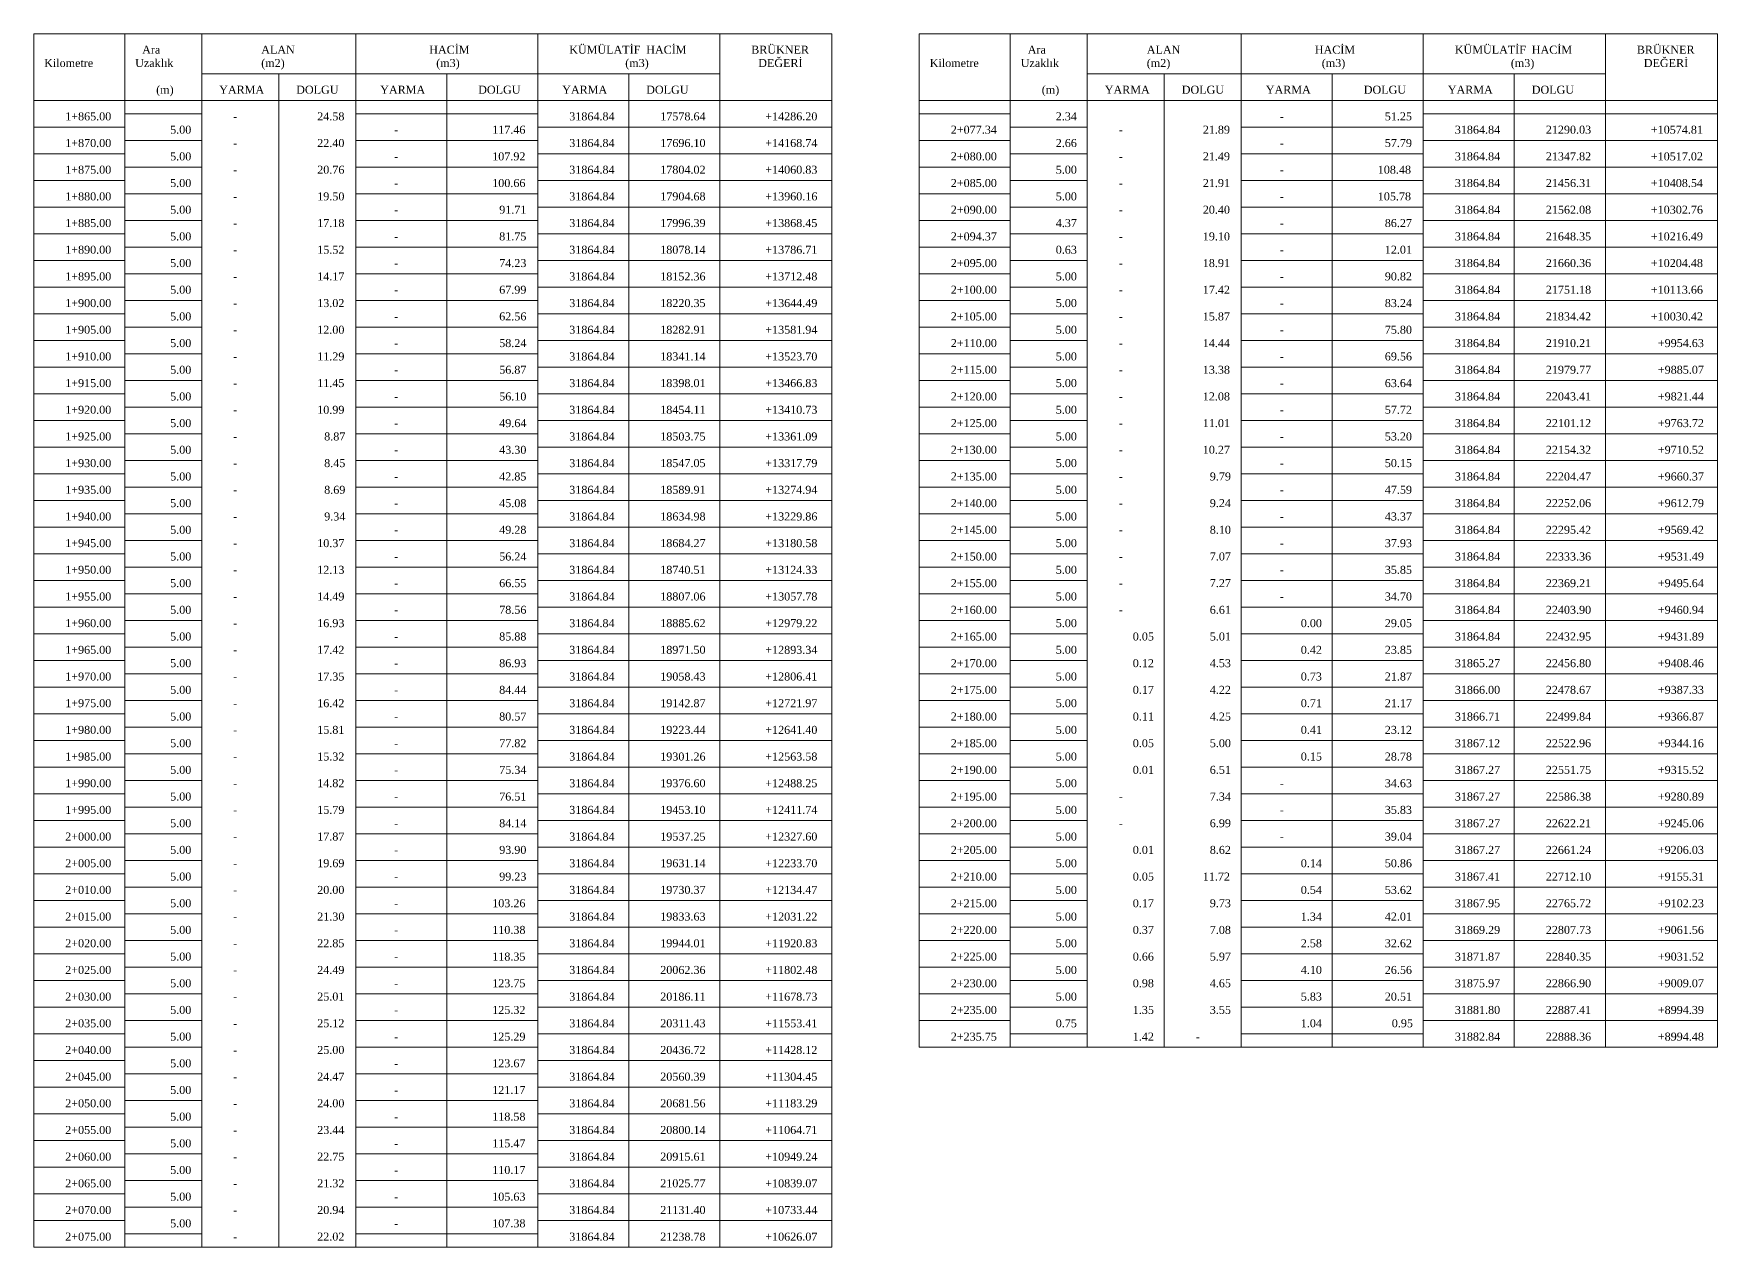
# Model space of a CAD drawing. Header units: metres. Extents: x 478603 to 489313, y 4282657 to 4289463.
# Drawn here: x 487219.9 to 487535.6, y 4283911.4 to 4284138.9 of the extents above; entities that cross this region are included whole.
import ezdxf

# ---------------------------------------------------------------- set-up
doc = ezdxf.new("R2010")
doc.units = ezdxf.units.M
for name, color, linetype, lineweight in [('TB_C', 96, 'Continuous', 0), ('TB_M', 18, 'Continuous', 0), ('TB_R', 1, 'Continuous', 0)]:
    doc.layers.add(name, color=color, linetype=linetype, lineweight=lineweight)
doc.styles.get("Standard").update_dxf_attribs({"font": 'times.ttf'})

msp = doc.modelspace()

# ---------------------------------------------------------------- linework, layer by layer
at = {"layer": 'TB_C'}
for p, q in [((487219.94, 4284138.87), (487369.56, 4284138.87)), ((487219.94, 4284138.87), (487219.94, 4283911.37)), ((487237, 4284138.87), (487237, 4283911.37)), ((487251.44, 4284138.87), (487251.44, 4283911.37)), ((487280.31, 4284138.87), (487280.31, 4283911.37)), ((487314.44, 4284138.87), (487314.44, 4283911.37)), ((487348.56, 4284138.87), (487348.56, 4283911.37)), ((487369.56, 4284138.87), (487369.56, 4283911.37)), ((487385.97, 4284138.87), (487535.6, 4284138.87)), ((487385.97, 4284138.87), (487385.97, 4283948.87)), ((487403.03, 4284138.87), (487403.03, 4283948.87)), ((487417.47, 4284138.87), (487417.47, 4283948.87)), ((487446.35, 4284138.87), (487446.35, 4283948.87)), ((487480.47, 4284138.87), (487480.47, 4283948.87)), ((487514.6, 4284138.87), (487514.6, 4283948.87)), ((487535.6, 4284138.87), (487535.6, 4283948.87)), ((487251.44, 4284131.37), (487348.56, 4284131.37)), ((487265.88, 4284131.37), (487265.88, 4283911.37)), ((487297.38, 4284131.37), (487297.38, 4283911.37)), ((487331.5, 4284131.37), (487331.5, 4283911.37)), ((487417.47, 4284131.37), (487514.6, 4284131.37)), ((487431.91, 4284131.37), (487431.91, 4283948.87)), ((487463.41, 4284131.37), (487463.41, 4283948.87)), ((487497.53, 4284131.37), (487497.53, 4283948.87)), ((487219.94, 4284126.37), (487369.56, 4284126.37)), ((487385.97, 4284126.37), (487535.6, 4284126.37)), ((487219.94, 4284121.37), (487237, 4284121.37)), ((487237, 4284123.87), (487251.44, 4284123.87)), ((487280.31, 4284123.87), (487314.44, 4284123.87)), ((487314.44, 4284121.37), (487369.56, 4284121.37)), ((487385.97, 4284123.87), (487403.03, 4284123.87)), ((487403.03, 4284121.37), (487417.47, 4284121.37)), ((487446.35, 4284121.37), (487480.47, 4284121.37)), ((487480.47, 4284123.87), (487535.6, 4284123.87)), ((487237, 4284118.87), (487251.44, 4284118.87)), ((487280.31, 4284118.87), (487314.44, 4284118.87)), ((487385.97, 4284118.87), (487403.03, 4284118.87)), ((487480.47, 4284118.87), (487535.6, 4284118.87)), ((487219.94, 4284116.37), (487237, 4284116.37)), ((487314.44, 4284116.37), (487369.56, 4284116.37)), ((487403.03, 4284116.37), (487417.47, 4284116.37)), ((487446.35, 4284116.37), (487480.47, 4284116.37)), ((487237, 4284113.87), (487251.44, 4284113.87)), ((487280.31, 4284113.87), (487314.44, 4284113.87)), ((487385.97, 4284113.87), (487403.03, 4284113.87)), ((487480.47, 4284113.87), (487535.6, 4284113.87)), ((487219.94, 4284111.37), (487237, 4284111.37)), ((487237, 4284108.87), (487251.44, 4284108.87)), ((487280.31, 4284108.87), (487314.44, 4284108.87)), ((487314.44, 4284111.37), (487369.56, 4284111.37)), ((487385.97, 4284108.87), (487403.03, 4284108.87)), ((487403.03, 4284111.37), (487417.47, 4284111.37)), ((487446.35, 4284111.37), (487480.47, 4284111.37)), ((487480.47, 4284108.87), (487535.6, 4284108.87)), ((487219.94, 4284106.37), (487237, 4284106.37)), ((487314.44, 4284106.37), (487369.56, 4284106.37)), ((487403.03, 4284106.37), (487417.47, 4284106.37)), ((487446.35, 4284106.37), (487480.47, 4284106.37)), ((487237, 4284103.87), (487251.44, 4284103.87)), ((487280.31, 4284103.87), (487314.44, 4284103.87)), ((487385.97, 4284103.87), (487403.03, 4284103.87)), ((487480.47, 4284103.87), (487535.6, 4284103.87)), ((487219.94, 4284101.37), (487237, 4284101.37)), ((487314.44, 4284101.37), (487369.56, 4284101.37)), ((487403.03, 4284101.37), (487417.47, 4284101.37)), ((487446.35, 4284101.37), (487480.47, 4284101.37)), ((487219.94, 4284096.37), (487237, 4284096.37)), ((487237, 4284098.87), (487251.44, 4284098.87)), ((487280.31, 4284098.87), (487314.44, 4284098.87)), ((487314.44, 4284096.37), (487369.56, 4284096.37)), ((487385.97, 4284098.87), (487403.03, 4284098.87)), ((487403.03, 4284096.37), (487417.47, 4284096.37)), ((487446.35, 4284096.37), (487480.47, 4284096.37)), ((487480.47, 4284098.87), (487535.6, 4284098.87)), ((487237, 4284093.87), (487251.44, 4284093.87)), ((487280.31, 4284093.87), (487314.44, 4284093.87)), ((487385.97, 4284093.87), (487403.03, 4284093.87)), ((487480.47, 4284093.87), (487535.6, 4284093.87)), ((487219.94, 4284091.37), (487237, 4284091.37)), ((487314.44, 4284091.37), (487369.56, 4284091.37)), ((487403.03, 4284091.37), (487417.47, 4284091.37)), ((487446.35, 4284091.37), (487480.47, 4284091.37)), ((487237, 4284088.87), (487251.44, 4284088.87)), ((487280.31, 4284088.87), (487314.44, 4284088.87)), ((487385.97, 4284088.87), (487403.03, 4284088.87)), ((487480.47, 4284088.87), (487535.6, 4284088.87)), ((487219.94, 4284086.37), (487237, 4284086.37)), ((487237, 4284083.87), (487251.44, 4284083.87)), ((487280.31, 4284083.87), (487314.44, 4284083.87)), ((487314.44, 4284086.37), (487369.56, 4284086.37)), ((487385.97, 4284083.87), (487403.03, 4284083.87)), ((487403.03, 4284086.37), (487417.47, 4284086.37)), ((487446.35, 4284086.37), (487480.47, 4284086.37)), ((487480.47, 4284083.87), (487535.6, 4284083.87)), ((487219.94, 4284081.37), (487237, 4284081.37)), ((487314.44, 4284081.37), (487369.56, 4284081.37)), ((487403.03, 4284081.37), (487417.47, 4284081.37)), ((487446.35, 4284081.37), (487480.47, 4284081.37)), ((487237, 4284078.87), (487251.44, 4284078.87)), ((487280.31, 4284078.87), (487314.44, 4284078.87)), ((487385.97, 4284078.87), (487403.03, 4284078.87)), ((487480.47, 4284078.87), (487535.6, 4284078.87)), ((487219.94, 4284076.37), (487237, 4284076.37)), ((487314.44, 4284076.37), (487369.56, 4284076.37)), ((487403.03, 4284076.37), (487417.47, 4284076.37)), ((487446.35, 4284076.37), (487480.47, 4284076.37)), ((487219.94, 4284071.37), (487237, 4284071.37)), ((487237, 4284073.87), (487251.44, 4284073.87)), ((487280.31, 4284073.87), (487314.44, 4284073.87)), ((487314.44, 4284071.37), (487369.56, 4284071.37)), ((487385.97, 4284073.87), (487403.03, 4284073.87)), ((487403.03, 4284071.37), (487417.47, 4284071.37)), ((487446.35, 4284071.37), (487480.47, 4284071.37)), ((487480.47, 4284073.87), (487535.6, 4284073.87)), ((487237, 4284068.87), (487251.44, 4284068.87)), ((487280.31, 4284068.87), (487314.44, 4284068.87)), ((487385.97, 4284068.87), (487403.03, 4284068.87)), ((487480.47, 4284068.87), (487535.6, 4284068.87)), ((487219.94, 4284066.37), (487237, 4284066.37)), ((487314.44, 4284066.37), (487369.56, 4284066.37)), ((487403.03, 4284066.37), (487417.47, 4284066.37)), ((487446.35, 4284066.37), (487480.47, 4284066.37)), ((487237, 4284063.87), (487251.44, 4284063.87)), ((487280.31, 4284063.87), (487314.44, 4284063.87)), ((487385.97, 4284063.87), (487403.03, 4284063.87)), ((487480.47, 4284063.87), (487535.6, 4284063.87)), ((487219.94, 4284061.37), (487237, 4284061.37)), ((487237, 4284058.87), (487251.44, 4284058.87)), ((487280.31, 4284058.87), (487314.44, 4284058.87)), ((487314.44, 4284061.37), (487369.56, 4284061.37)), ((487385.97, 4284058.87), (487403.03, 4284058.87)), ((487403.03, 4284061.37), (487417.47, 4284061.37)), ((487446.35, 4284061.37), (487480.47, 4284061.37)), ((487480.47, 4284058.87), (487535.6, 4284058.87)), ((487219.94, 4284056.37), (487237, 4284056.37)), ((487314.44, 4284056.37), (487369.56, 4284056.37)), ((487403.03, 4284056.37), (487417.47, 4284056.37)), ((487446.35, 4284056.37), (487480.47, 4284056.37)), ((487237, 4284053.87), (487251.44, 4284053.87)), ((487280.31, 4284053.87), (487314.44, 4284053.87)), ((487385.97, 4284053.87), (487403.03, 4284053.87)), ((487480.47, 4284053.87), (487535.6, 4284053.87)), ((487219.94, 4284051.37), (487237, 4284051.37)), ((487237, 4284048.87), (487251.44, 4284048.87)), ((487280.31, 4284048.87), (487314.44, 4284048.87)), ((487314.44, 4284051.37), (487369.56, 4284051.37)), ((487385.97, 4284048.87), (487403.03, 4284048.87)), ((487403.03, 4284051.37), (487417.47, 4284051.37)), ((487446.35, 4284051.37), (487480.47, 4284051.37)), ((487480.47, 4284048.87), (487535.6, 4284048.87)), ((487219.94, 4284046.37), (487237, 4284046.37)), ((487314.44, 4284046.37), (487369.56, 4284046.37)), ((487403.03, 4284046.37), (487417.47, 4284046.37)), ((487446.35, 4284046.37), (487480.47, 4284046.37)), ((487237, 4284043.87), (487251.44, 4284043.87)), ((487280.31, 4284043.87), (487314.44, 4284043.87)), ((487385.97, 4284043.87), (487403.03, 4284043.87)), ((487480.47, 4284043.87), (487535.6, 4284043.87)), ((487219.94, 4284041.37), (487237, 4284041.37)), ((487314.44, 4284041.37), (487369.56, 4284041.37)), ((487403.03, 4284041.37), (487417.47, 4284041.37)), ((487446.35, 4284041.37), (487480.47, 4284041.37)), ((487219.94, 4284036.37), (487237, 4284036.37)), ((487237, 4284038.87), (487251.44, 4284038.87)), ((487280.31, 4284038.87), (487314.44, 4284038.87)), ((487314.44, 4284036.37), (487369.56, 4284036.37)), ((487385.97, 4284038.87), (487403.03, 4284038.87)), ((487403.03, 4284036.37), (487417.47, 4284036.37)), ((487446.35, 4284036.37), (487480.47, 4284036.37)), ((487480.47, 4284038.87), (487535.6, 4284038.87)), ((487237, 4284033.87), (487251.44, 4284033.87)), ((487280.31, 4284033.87), (487314.44, 4284033.87)), ((487385.97, 4284033.87), (487403.03, 4284033.87)), ((487480.47, 4284033.87), (487535.6, 4284033.87)), ((487219.94, 4284031.37), (487237, 4284031.37)), ((487314.44, 4284031.37), (487369.56, 4284031.37)), ((487403.03, 4284031.37), (487417.47, 4284031.37)), ((487446.35, 4284031.37), (487480.47, 4284031.37)), ((487237, 4284028.87), (487251.44, 4284028.87)), ((487280.31, 4284028.87), (487314.44, 4284028.87)), ((487385.97, 4284028.87), (487403.03, 4284028.87)), ((487480.47, 4284028.87), (487535.6, 4284028.87)), ((487219.94, 4284026.37), (487237, 4284026.37)), ((487237, 4284023.87), (487251.44, 4284023.87)), ((487280.31, 4284023.87), (487314.44, 4284023.87)), ((487314.44, 4284026.37), (487369.56, 4284026.37)), ((487385.97, 4284023.87), (487403.03, 4284023.87)), ((487403.03, 4284026.37), (487417.47, 4284026.37)), ((487446.35, 4284026.37), (487480.47, 4284026.37)), ((487480.47, 4284023.87), (487535.6, 4284023.87)), ((487219.94, 4284021.37), (487237, 4284021.37)), ((487314.44, 4284021.37), (487369.56, 4284021.37)), ((487403.03, 4284021.37), (487417.47, 4284021.37)), ((487446.35, 4284021.37), (487480.47, 4284021.37)), ((487237, 4284018.87), (487251.44, 4284018.87)), ((487280.31, 4284018.87), (487314.44, 4284018.87)), ((487385.97, 4284018.87), (487403.03, 4284018.87)), ((487480.47, 4284018.87), (487535.6, 4284018.87)), ((487219.94, 4284016.37), (487237, 4284016.37)), ((487314.44, 4284016.37), (487369.56, 4284016.37)), ((487403.03, 4284016.37), (487417.47, 4284016.37)), ((487446.35, 4284016.37), (487480.47, 4284016.37)), ((487219.94, 4284011.37), (487237, 4284011.37)), ((487237, 4284013.87), (487251.44, 4284013.87)), ((487280.31, 4284013.87), (487314.44, 4284013.87)), ((487314.44, 4284011.37), (487369.56, 4284011.37)), ((487385.97, 4284013.87), (487403.03, 4284013.87)), ((487403.03, 4284011.37), (487417.47, 4284011.37)), ((487446.35, 4284011.37), (487480.47, 4284011.37)), ((487480.47, 4284013.87), (487535.6, 4284013.87)), ((487237, 4284008.87), (487251.44, 4284008.87)), ((487280.31, 4284008.87), (487314.44, 4284008.87)), ((487385.97, 4284008.87), (487403.03, 4284008.87)), ((487480.47, 4284008.87), (487535.6, 4284008.87)), ((487219.94, 4284006.37), (487237, 4284006.37)), ((487314.44, 4284006.37), (487369.56, 4284006.37)), ((487403.03, 4284006.37), (487417.47, 4284006.37)), ((487446.35, 4284006.37), (487480.47, 4284006.37)), ((487237, 4284003.87), (487251.44, 4284003.87)), ((487280.31, 4284003.87), (487314.44, 4284003.87)), ((487385.97, 4284003.87), (487403.03, 4284003.87)), ((487480.47, 4284003.87), (487535.6, 4284003.87)), ((487219.94, 4284001.37), (487237, 4284001.37)), ((487237, 4283998.87), (487251.44, 4283998.87)), ((487280.31, 4283998.87), (487314.44, 4283998.87)), ((487314.44, 4284001.37), (487369.56, 4284001.37)), ((487385.97, 4283998.87), (487403.03, 4283998.87)), ((487403.03, 4284001.37), (487417.47, 4284001.37)), ((487446.35, 4284001.37), (487480.47, 4284001.37)), ((487480.47, 4283998.87), (487535.6, 4283998.87)), ((487219.94, 4283996.37), (487237, 4283996.37)), ((487314.44, 4283996.37), (487369.56, 4283996.37)), ((487403.03, 4283996.37), (487417.47, 4283996.37)), ((487446.35, 4283996.37), (487480.47, 4283996.37)), ((487237, 4283993.87), (487251.44, 4283993.87)), ((487280.31, 4283993.87), (487314.44, 4283993.87)), ((487385.97, 4283993.87), (487403.03, 4283993.87)), ((487480.47, 4283993.87), (487535.6, 4283993.87)), ((487219.94, 4283991.37), (487237, 4283991.37)), ((487237, 4283988.87), (487251.44, 4283988.87)), ((487280.31, 4283988.87), (487314.44, 4283988.87)), ((487314.44, 4283991.37), (487369.56, 4283991.37)), ((487385.97, 4283988.87), (487403.03, 4283988.87)), ((487403.03, 4283991.37), (487417.47, 4283991.37)), ((487446.35, 4283991.37), (487480.47, 4283991.37)), ((487480.47, 4283988.87), (487535.6, 4283988.87)), ((487219.94, 4283986.37), (487237, 4283986.37)), ((487314.44, 4283986.37), (487369.56, 4283986.37)), ((487403.03, 4283986.37), (487417.47, 4283986.37)), ((487446.35, 4283986.37), (487480.47, 4283986.37)), ((487237, 4283983.87), (487251.44, 4283983.87)), ((487280.31, 4283983.87), (487314.44, 4283983.87)), ((487385.97, 4283983.87), (487403.03, 4283983.87)), ((487480.47, 4283983.87), (487535.6, 4283983.87)), ((487219.94, 4283981.37), (487237, 4283981.37)), ((487314.44, 4283981.37), (487369.56, 4283981.37)), ((487403.03, 4283981.37), (487417.47, 4283981.37)), ((487446.35, 4283981.37), (487480.47, 4283981.37)), ((487219.94, 4283976.37), (487237, 4283976.37)), ((487237, 4283978.87), (487251.44, 4283978.87)), ((487280.31, 4283978.87), (487314.44, 4283978.87)), ((487314.44, 4283976.37), (487369.56, 4283976.37)), ((487385.97, 4283978.87), (487403.03, 4283978.87)), ((487403.03, 4283976.37), (487417.47, 4283976.37)), ((487446.35, 4283976.37), (487480.47, 4283976.37)), ((487480.47, 4283978.87), (487535.6, 4283978.87)), ((487237, 4283973.87), (487251.44, 4283973.87)), ((487280.31, 4283973.87), (487314.44, 4283973.87)), ((487385.97, 4283973.87), (487403.03, 4283973.87)), ((487480.47, 4283973.87), (487535.6, 4283973.87)), ((487219.94, 4283971.37), (487237, 4283971.37)), ((487314.44, 4283971.37), (487369.56, 4283971.37)), ((487403.03, 4283971.37), (487417.47, 4283971.37)), ((487446.35, 4283971.37), (487480.47, 4283971.37)), ((487237, 4283968.87), (487251.44, 4283968.87)), ((487280.31, 4283968.87), (487314.44, 4283968.87)), ((487385.97, 4283968.87), (487403.03, 4283968.87)), ((487480.47, 4283968.87), (487535.6, 4283968.87)), ((487219.94, 4283966.37), (487237, 4283966.37)), ((487237, 4283963.87), (487251.44, 4283963.87)), ((487280.31, 4283963.87), (487314.44, 4283963.87)), ((487314.44, 4283966.37), (487369.56, 4283966.37)), ((487385.97, 4283963.87), (487403.03, 4283963.87)), ((487403.03, 4283966.37), (487417.47, 4283966.37)), ((487446.35, 4283966.37), (487480.47, 4283966.37)), ((487480.47, 4283963.87), (487535.6, 4283963.87)), ((487219.94, 4283961.37), (487237, 4283961.37)), ((487314.44, 4283961.37), (487369.56, 4283961.37)), ((487403.03, 4283961.37), (487417.47, 4283961.37)), ((487446.35, 4283961.37), (487480.47, 4283961.37)), ((487237, 4283958.87), (487251.44, 4283958.87)), ((487280.31, 4283958.87), (487314.44, 4283958.87)), ((487385.97, 4283958.87), (487403.03, 4283958.87)), ((487480.47, 4283958.87), (487535.6, 4283958.87)), ((487219.94, 4283956.37), (487237, 4283956.37)), ((487314.44, 4283956.37), (487369.56, 4283956.37)), ((487403.03, 4283956.37), (487417.47, 4283956.37)), ((487446.35, 4283956.37), (487480.47, 4283956.37)), ((487219.94, 4283951.37), (487237, 4283951.37)), ((487237, 4283953.87), (487251.44, 4283953.87)), ((487280.31, 4283953.87), (487314.44, 4283953.87)), ((487314.44, 4283951.37), (487369.56, 4283951.37)), ((487385.97, 4283953.87), (487403.03, 4283953.87)), ((487403.03, 4283951.37), (487417.47, 4283951.37)), ((487446.35, 4283951.37), (487480.47, 4283951.37)), ((487480.47, 4283953.87), (487535.6, 4283953.87)), ((487237, 4283948.87), (487251.44, 4283948.87)), ((487280.31, 4283948.87), (487314.44, 4283948.87)), ((487385.97, 4283948.87), (487535.6, 4283948.87)), ((487219.94, 4283946.37), (487237, 4283946.37)), ((487314.44, 4283946.37), (487369.56, 4283946.37)), ((487237, 4283943.87), (487251.44, 4283943.87)), ((487280.31, 4283943.87), (487314.44, 4283943.87)), ((487219.94, 4283941.37), (487237, 4283941.37)), ((487237, 4283938.87), (487251.44, 4283938.87)), ((487280.31, 4283938.87), (487314.44, 4283938.87)), ((487314.44, 4283941.37), (487369.56, 4283941.37)), ((487219.94, 4283936.37), (487237, 4283936.37)), ((487314.44, 4283936.37), (487369.56, 4283936.37)), ((487237, 4283933.87), (487251.44, 4283933.87)), ((487280.31, 4283933.87), (487314.44, 4283933.87)), ((487219.94, 4283931.37), (487237, 4283931.37)), ((487237, 4283928.87), (487251.44, 4283928.87)), ((487280.31, 4283928.87), (487314.44, 4283928.87)), ((487314.44, 4283931.37), (487369.56, 4283931.37)), ((487219.94, 4283926.37), (487237, 4283926.37)), ((487314.44, 4283926.37), (487369.56, 4283926.37)), ((487237, 4283923.87), (487251.44, 4283923.87)), ((487280.31, 4283923.87), (487314.44, 4283923.87)), ((487219.94, 4283921.37), (487237, 4283921.37)), ((487314.44, 4283921.37), (487369.56, 4283921.37)), ((487219.94, 4283916.37), (487237, 4283916.37)), ((487237, 4283918.87), (487251.44, 4283918.87)), ((487280.31, 4283918.87), (487314.44, 4283918.87)), ((487314.44, 4283916.37), (487369.56, 4283916.37)), ((487237, 4283913.87), (487251.44, 4283913.87)), ((487280.31, 4283913.87), (487314.44, 4283913.87)), ((487219.94, 4283911.37), (487369.56, 4283911.37))]:
    msp.add_line(p, q, dxfattribs=at)

# ---------------------------------------------------------------- texts
at = {"layer": 'TB_M'}
for s, p in [('Kilometre', (487221.91, 4284132.62)), ('Uzaklık', (487238.97, 4284132.62)), ('Ara', (487240.28, 4284135.12)), ('ALAN', (487262.6, 4284135.12)), ('(m2)', (487262.6, 4284132.62)), ('HACİM', (487294.1, 4284135.12)), ('(m3)', (487295.41, 4284132.62)), ('KÜMÜLATİF', (487320.35, 4284135.12)), ('(m3)', (487330.85, 4284132.62)), ('HACİM', (487334.78, 4284135.12)), ('BRÜKNER', (487354.47, 4284135.12)), ('DEĞERİ', (487355.78, 4284132.62)), ('Kilometre', (487387.94, 4284132.62)), ('Uzaklık', (487405, 4284132.62)), ('Ara', (487406.31, 4284135.12)), ('ALAN', (487428.63, 4284135.12)), ('(m2)', (487428.63, 4284132.62)), ('HACİM', (487460.13, 4284135.12)), ('(m3)', (487461.44, 4284132.62)), ('KÜMÜLATİF', (487486.38, 4284135.12)), ('(m3)', (487496.88, 4284132.62)), ('HACİM', (487500.81, 4284135.12)), ('BRÜKNER', (487520.5, 4284135.12)), ('DEĞERİ', (487521.81, 4284132.62)), ('(m)', (487242.91, 4284127.62)), ('YARMA', (487254.72, 4284127.62)), ('DOLGU', (487269.16, 4284127.62)), ('YARMA', (487284.91, 4284127.62)), ('DOLGU', (487303.28, 4284127.62)), ('YARMA', (487319.03, 4284127.62)), ('DOLGU', (487334.78, 4284127.62)), ('(m)', (487408.94, 4284127.62)), ('YARMA', (487420.75, 4284127.62)), ('DOLGU', (487435.19, 4284127.62)), ('YARMA', (487450.94, 4284127.62)), ('DOLGU', (487469.31, 4284127.62)), ('YARMA', (487485.06, 4284127.62)), ('DOLGU', (487500.81, 4284127.62)), ('1+865.00', (487225.85, 4284122.62)), ('-', (487257.35, 4284122.62)), ('2+077.34', (487391.88, 4284120.12)), ('-', (487453.56, 4284122.62)), ('1+870.00', (487225.85, 4284117.62)), ('-', (487257.35, 4284117.62)), ('-', (487287.53, 4284120.12)), ('-', (487423.38, 4284120.12)), ('-', (487453.56, 4284117.62)), ('-', (487287.53, 4284115.12)), ('2+080.00', (487391.88, 4284115.12)), ('-', (487423.38, 4284115.12)), ('1+875.00', (487225.85, 4284112.62)), ('-', (487257.35, 4284112.62)), ('-', (487453.56, 4284112.62)), ('1+880.00', (487225.85, 4284107.62)), ('-', (487287.53, 4284110.12)), ('2+085.00', (487391.88, 4284110.12)), ('-', (487423.38, 4284110.12)), ('-', (487257.35, 4284107.62)), ('-', (487287.53, 4284105.12)), ('2+090.00', (487391.88, 4284105.12)), ('-', (487423.38, 4284105.12)), ('-', (487453.56, 4284107.62)), ('1+885.00', (487225.85, 4284102.62)), ('-', (487257.35, 4284102.62)), ('-', (487453.56, 4284102.62)), ('-', (487287.53, 4284100.12)), ('2+094.37', (487391.88, 4284100.12)), ('-', (487423.38, 4284100.12)), ('1+890.00', (487225.85, 4284097.62)), ('-', (487257.35, 4284097.62)), ('2+095.00', (487391.88, 4284095.12)), ('-', (487453.56, 4284097.62)), ('1+895.00', (487225.85, 4284092.62)), ('-', (487257.35, 4284092.62)), ('-', (487287.53, 4284095.12)), ('-', (487423.38, 4284095.12)), ('-', (487453.56, 4284092.62)), ('-', (487287.53, 4284090.12)), ('2+100.00', (487391.88, 4284090.12)), ('-', (487423.38, 4284090.12)), ('1+900.00', (487225.85, 4284087.62)), ('-', (487257.35, 4284087.62)), ('2+105.00', (487391.88, 4284085.12)), ('-', (487453.56, 4284087.62)), ('1+905.00', (487225.85, 4284082.62)), ('-', (487287.53, 4284085.12)), ('-', (487423.38, 4284085.12)), ('-', (487257.35, 4284082.62)), ('-', (487287.53, 4284080.12)), ('2+110.00', (487391.88, 4284080.12)), ('-', (487423.38, 4284080.12)), ('-', (487453.56, 4284082.62)), ('1+910.00', (487225.85, 4284077.62)), ('-', (487257.35, 4284077.62)), ('-', (487453.56, 4284077.62)), ('1+915.00', (487225.85, 4284072.62)), ('-', (487287.53, 4284075.12)), ('2+115.00', (487391.88, 4284075.12)), ('-', (487423.38, 4284075.12)), ('-', (487257.35, 4284072.62)), ('2+120.00', (487391.88, 4284070.12)), ('-', (487453.56, 4284072.62)), ('1+920.00', (487225.85, 4284067.62)), ('-', (487257.35, 4284067.62)), ('-', (487287.53, 4284070.12)), ('-', (487423.38, 4284070.12)), ('-', (487453.56, 4284067.62)), ('-', (487287.53, 4284065.12)), ('2+125.00', (487391.88, 4284065.12)), ('-', (487423.38, 4284065.12)), ('1+925.00', (487225.85, 4284062.62)), ('-', (487257.35, 4284062.62)), ('2+130.00', (487391.88, 4284060.12)), ('-', (487453.56, 4284062.62)), ('1+930.00', (487225.85, 4284057.62)), ('-', (487257.35, 4284057.62)), ('-', (487287.53, 4284060.12)), ('-', (487423.38, 4284060.12)), ('-', (487453.56, 4284057.62)), ('-', (487287.53, 4284055.12)), ('2+135.00', (487391.88, 4284055.12)), ('-', (487423.38, 4284055.12)), ('1+935.00', (487225.85, 4284052.62)), ('-', (487257.35, 4284052.62)), ('-', (487453.56, 4284052.62)), ('1+940.00', (487225.85, 4284047.62)), ('-', (487287.53, 4284050.12)), ('2+140.00', (487391.88, 4284050.12)), ('-', (487423.38, 4284050.12)), ('-', (487257.35, 4284047.62)), ('-', (487287.53, 4284045.12)), ('2+145.00', (487391.88, 4284045.12)), ('-', (487423.38, 4284045.12)), ('-', (487453.56, 4284047.62)), ('1+945.00', (487225.85, 4284042.62)), ('-', (487257.35, 4284042.62)), ('-', (487453.56, 4284042.62)), ('-', (487287.53, 4284040.12)), ('2+150.00', (487391.88, 4284040.12)), ('-', (487423.38, 4284040.12)), ('1+950.00', (487225.85, 4284037.62)), ('-', (487257.35, 4284037.62)), ('2+155.00', (487391.88, 4284035.12)), ('-', (487453.56, 4284037.62)), ('1+955.00', (487225.85, 4284032.62)), ('-', (487257.35, 4284032.62)), ('-', (487287.53, 4284035.12)), ('-', (487423.38, 4284035.12)), ('-', (487453.56, 4284032.62)), ('-', (487287.53, 4284030.12)), ('2+160.00', (487391.88, 4284030.12)), ('-', (487423.38, 4284030.12)), ('1+960.00', (487225.85, 4284027.62)), ('-', (487257.35, 4284027.62)), ('1+965.00', (487225.85, 4284022.62)), ('-', (487287.53, 4284025.12)), ('2+165.00', (487391.88, 4284025.12)), ('-', (487257.35, 4284022.62)), ('-', (487287.53, 4284020.12)), ('2+170.00', (487391.88, 4284020.12)), ('1+970.00', (487225.85, 4284017.62)), ('-', (487257.35, 4284017.62)), ('1+975.00', (487225.85, 4284012.62)), ('-', (487287.53, 4284015.12)), ('2+175.00', (487391.88, 4284015.12)), ('-', (487257.35, 4284012.62)), ('2+180.00', (487391.88, 4284010.12)), ('1+980.00', (487225.85, 4284007.62)), ('-', (487257.35, 4284007.62)), ('-', (487287.53, 4284010.12)), ('-', (487287.53, 4284005.12)), ('2+185.00', (487391.88, 4284005.12)), ('1+985.00', (487225.85, 4284002.62)), ('-', (487257.35, 4284002.62)), ('2+190.00', (487391.88, 4284000.12)), ('1+990.00', (487225.85, 4283997.62)), ('-', (487257.35, 4283997.62)), ('-', (487287.53, 4284000.12)), ('-', (487453.56, 4283997.62)), ('-', (487287.53, 4283995.12)), ('2+195.00', (487391.88, 4283995.12)), ('-', (487423.38, 4283995.12)), ('1+995.00', (487225.85, 4283992.62)), ('-', (487257.35, 4283992.62)), ('-', (487453.56, 4283992.62)), ('2+000.00', (487225.85, 4283987.62)), ('-', (487287.53, 4283990.12)), ('2+200.00', (487391.88, 4283990.12)), ('-', (487423.38, 4283990.12)), ('-', (487257.35, 4283987.62)), ('-', (487287.53, 4283985.12)), ('2+205.00', (487391.88, 4283985.12)), ('-', (487453.56, 4283987.62)), ('2+005.00', (487225.85, 4283982.62)), ('-', (487257.35, 4283982.62)), ('-', (487287.53, 4283980.12)), ('2+210.00', (487391.88, 4283980.12)), ('2+010.00', (487225.85, 4283977.62)), ('-', (487257.35, 4283977.62)), ('2+215.00', (487391.88, 4283975.12)), ('2+015.00', (487225.85, 4283972.62)), ('-', (487257.35, 4283972.62)), ('-', (487287.53, 4283975.12)), ('-', (487287.53, 4283970.12)), ('2+220.00', (487391.88, 4283970.12)), ('2+020.00', (487225.85, 4283967.62)), ('-', (487257.35, 4283967.62)), ('2+025.00', (487225.85, 4283962.62)), ('-', (487287.53, 4283965.12)), ('2+225.00', (487391.88, 4283965.12)), ('-', (487257.35, 4283962.62)), ('-', (487287.53, 4283960.12)), ('2+230.00', (487391.88, 4283960.12)), ('2+030.00', (487225.85, 4283957.62)), ('-', (487257.35, 4283957.62)), ('2+035.00', (487225.85, 4283952.62)), ('-', (487287.53, 4283955.12)), ('2+235.00', (487391.88, 4283955.12)), ('-', (487257.35, 4283952.62)), ('2+235.75', (487391.88, 4283950.12)), ('2+040.00', (487225.85, 4283947.62)), ('-', (487257.35, 4283947.62)), ('-', (487287.53, 4283950.12)), ('-', (487437.81, 4283950.12)), ('-', (487287.53, 4283945.12)), ('2+045.00', (487225.85, 4283942.62)), ('-', (487257.35, 4283942.62)), ('2+050.00', (487225.85, 4283937.62)), ('-', (487287.53, 4283940.12)), ('-', (487257.35, 4283937.62)), ('-', (487287.53, 4283935.12)), ('2+055.00', (487225.85, 4283932.62)), ('-', (487257.35, 4283932.62)), ('2+060.00', (487225.85, 4283927.62)), ('-', (487287.53, 4283930.12)), ('-', (487257.35, 4283927.62)), ('-', (487287.53, 4283925.12)), ('2+065.00', (487225.85, 4283922.62)), ('-', (487257.35, 4283922.62)), ('-', (487287.53, 4283920.12)), ('2+070.00', (487225.85, 4283917.62)), ('-', (487257.35, 4283917.62)), ('2+075.00', (487225.85, 4283912.62)), ('-', (487257.35, 4283912.62)), ('-', (487287.53, 4283915.12))]:
    msp.add_text(s, height=1.5, dxfattribs=at).set_placement(p)
at = {"layer": 'TB_R'}
for s, p in [('5.00', (487245.53, 4284120.12)), ('24.58', (487273.1, 4284122.62)), ('117.46', (487305.91, 4284120.12)), ('31864.84', (487320.35, 4284122.62)), ('17578.64', (487337.41, 4284122.62)), ('+14286.20', (487357.1, 4284122.62)), ('2.34', (487411.56, 4284122.62)), ('21.89', (487439.13, 4284120.12)), ('51.25', (487473.25, 4284122.62)), ('31864.84', (487486.38, 4284120.12)), ('21290.03', (487503.44, 4284120.12)), ('+10574.81', (487523.13, 4284120.12)), ('22.40', (487273.1, 4284117.62)), ('31864.84', (487320.35, 4284117.62)), ('17696.10', (487337.41, 4284117.62)), ('+14168.74', (487357.1, 4284117.62)), ('2.66', (487411.56, 4284117.62)), ('57.79', (487473.25, 4284117.62)), ('5.00', (487245.53, 4284115.12)), ('107.92', (487305.91, 4284115.12)), ('21.49', (487439.13, 4284115.12)), ('31864.84', (487486.38, 4284115.12)), ('21347.82', (487503.44, 4284115.12)), ('+10517.02', (487523.13, 4284115.12)), ('20.76', (487273.1, 4284112.62)), ('31864.84', (487320.35, 4284112.62)), ('17804.02', (487337.41, 4284112.62)), ('+14060.83', (487357.1, 4284112.62)), ('5.00', (487411.56, 4284112.62)), ('108.48', (487471.94, 4284112.62)), ('5.00', (487245.53, 4284110.12)), ('19.50', (487273.1, 4284107.62)), ('100.66', (487305.91, 4284110.12)), ('31864.84', (487320.35, 4284107.62)), ('17904.68', (487337.41, 4284107.62)), ('+13960.16', (487357.1, 4284107.62)), ('5.00', (487411.56, 4284107.62)), ('21.91', (487439.13, 4284110.12)), ('105.78', (487471.94, 4284107.62)), ('31864.84', (487486.38, 4284110.12)), ('21456.31', (487503.44, 4284110.12)), ('+10408.54', (487523.13, 4284110.12)), ('5.00', (487245.53, 4284105.12)), ('91.71', (487307.22, 4284105.12)), ('20.40', (487439.13, 4284105.12)), ('31864.84', (487486.38, 4284105.12)), ('21562.08', (487503.44, 4284105.12)), ('+10302.76', (487523.13, 4284105.12)), ('17.18', (487273.1, 4284102.62)), ('31864.84', (487320.35, 4284102.62)), ('17996.39', (487337.41, 4284102.62)), ('+13868.45', (487357.1, 4284102.62)), ('4.37', (487411.56, 4284102.62)), ('86.27', (487473.25, 4284102.62)), ('5.00', (487245.53, 4284100.12)), ('81.75', (487307.22, 4284100.12)), ('19.10', (487439.13, 4284100.12)), ('31864.84', (487486.38, 4284100.12)), ('21648.35', (487503.44, 4284100.12)), ('+10216.49', (487523.13, 4284100.12)), ('5.00', (487245.53, 4284095.12)), ('15.52', (487273.1, 4284097.62)), ('74.23', (487307.22, 4284095.12)), ('31864.84', (487320.35, 4284097.62)), ('18078.14', (487337.41, 4284097.62)), ('+13786.71', (487357.1, 4284097.62)), ('0.63', (487411.56, 4284097.62)), ('18.91', (487439.13, 4284095.12)), ('12.01', (487473.25, 4284097.62)), ('31864.84', (487486.38, 4284095.12)), ('21660.36', (487503.44, 4284095.12)), ('+10204.48', (487523.13, 4284095.12)), ('14.17', (487273.1, 4284092.62)), ('31864.84', (487320.35, 4284092.62)), ('18152.36', (487337.41, 4284092.62)), ('+13712.48', (487357.1, 4284092.62)), ('5.00', (487411.56, 4284092.62)), ('90.82', (487473.25, 4284092.62)), ('5.00', (487245.53, 4284090.12)), ('67.99', (487307.22, 4284090.12)), ('17.42', (487439.13, 4284090.12)), ('31864.84', (487486.38, 4284090.12)), ('21751.18', (487503.44, 4284090.12)), ('+10113.66', (487523.13, 4284090.12)), ('5.00', (487245.53, 4284085.12)), ('13.02', (487273.1, 4284087.62)), ('62.56', (487307.22, 4284085.12)), ('31864.84', (487320.35, 4284087.62)), ('18220.35', (487337.41, 4284087.62)), ('+13644.49', (487357.1, 4284087.62)), ('5.00', (487411.56, 4284087.62)), ('15.87', (487439.13, 4284085.12)), ('83.24', (487473.25, 4284087.62)), ('31864.84', (487486.38, 4284085.12)), ('21834.42', (487503.44, 4284085.12)), ('+10030.42', (487523.13, 4284085.12)), ('12.00', (487273.1, 4284082.62)), ('31864.84', (487320.35, 4284082.62)), ('18282.91', (487337.41, 4284082.62)), ('+13581.94', (487357.1, 4284082.62)), ('5.00', (487411.56, 4284082.62)), ('75.80', (487473.25, 4284082.62)), ('5.00', (487245.53, 4284080.12)), ('58.24', (487307.22, 4284080.12)), ('14.44', (487439.13, 4284080.12)), ('31864.84', (487486.38, 4284080.12)), ('21910.21', (487503.44, 4284080.12)), ('+9954.63', (487524.44, 4284080.12)), ('11.29', (487273.1, 4284077.62)), ('31864.84', (487320.35, 4284077.62)), ('18341.14', (487337.41, 4284077.62)), ('+13523.70', (487357.1, 4284077.62)), ('5.00', (487411.56, 4284077.62)), ('69.56', (487473.25, 4284077.62)), ('5.00', (487245.53, 4284075.12)), ('11.45', (487273.1, 4284072.62)), ('56.87', (487307.22, 4284075.12)), ('31864.84', (487320.35, 4284072.62)), ('18398.01', (487337.41, 4284072.62)), ('+13466.83', (487357.1, 4284072.62)), ('5.00', (487411.56, 4284072.62)), ('13.38', (487439.13, 4284075.12)), ('63.64', (487473.25, 4284072.62)), ('31864.84', (487486.38, 4284075.12)), ('21979.77', (487503.44, 4284075.12)), ('+9885.07', (487524.44, 4284075.12)), ('5.00', (487245.53, 4284070.12)), ('56.10', (487307.22, 4284070.12)), ('12.08', (487439.13, 4284070.12)), ('31864.84', (487486.38, 4284070.12)), ('22043.41', (487503.44, 4284070.12)), ('+9821.44', (487524.44, 4284070.12)), ('10.99', (487273.1, 4284067.62)), ('31864.84', (487320.35, 4284067.62)), ('18454.11', (487337.41, 4284067.62)), ('+13410.73', (487357.1, 4284067.62)), ('5.00', (487411.56, 4284067.62)), ('57.72', (487473.25, 4284067.62)), ('5.00', (487245.53, 4284065.12)), ('49.64', (487307.22, 4284065.12)), ('11.01', (487439.13, 4284065.12)), ('31864.84', (487486.38, 4284065.12)), ('22101.12', (487503.44, 4284065.12)), ('+9763.72', (487524.44, 4284065.12)), ('5.00', (487245.53, 4284060.12)), ('8.87', (487274.41, 4284062.62)), ('43.30', (487307.22, 4284060.12)), ('31864.84', (487320.35, 4284062.62)), ('18503.75', (487337.41, 4284062.62)), ('+13361.09', (487357.1, 4284062.62)), ('5.00', (487411.56, 4284062.62)), ('10.27', (487439.13, 4284060.12)), ('53.20', (487473.25, 4284062.62)), ('31864.84', (487486.38, 4284060.12)), ('22154.32', (487503.44, 4284060.12)), ('+9710.52', (487524.44, 4284060.12)), ('8.45', (487274.41, 4284057.62)), ('31864.84', (487320.35, 4284057.62)), ('18547.05', (487337.41, 4284057.62)), ('+13317.79', (487357.1, 4284057.62)), ('5.00', (487411.56, 4284057.62)), ('50.15', (487473.25, 4284057.62)), ('5.00', (487245.53, 4284055.12)), ('42.85', (487307.22, 4284055.12)), ('9.79', (487440.44, 4284055.12)), ('31864.84', (487486.38, 4284055.12)), ('22204.47', (487503.44, 4284055.12)), ('+9660.37', (487524.44, 4284055.12)), ('8.69', (487274.41, 4284052.62)), ('31864.84', (487320.35, 4284052.62)), ('18589.91', (487337.41, 4284052.62)), ('+13274.94', (487357.1, 4284052.62)), ('5.00', (487411.56, 4284052.62)), ('47.59', (487473.25, 4284052.62)), ('5.00', (487245.53, 4284050.12)), ('9.34', (487274.41, 4284047.62)), ('45.08', (487307.22, 4284050.12)), ('31864.84', (487320.35, 4284047.62)), ('18634.98', (487337.41, 4284047.62)), ('+13229.86', (487357.1, 4284047.62)), ('5.00', (487411.56, 4284047.62)), ('9.24', (487440.44, 4284050.12)), ('43.37', (487473.25, 4284047.62)), ('31864.84', (487486.38, 4284050.12)), ('22252.06', (487503.44, 4284050.12)), ('+9612.79', (487524.44, 4284050.12)), ('5.00', (487245.53, 4284045.12)), ('49.28', (487307.22, 4284045.12)), ('8.10', (487440.44, 4284045.12)), ('31864.84', (487486.38, 4284045.12)), ('22295.42', (487503.44, 4284045.12)), ('+9569.42', (487524.44, 4284045.12)), ('10.37', (487273.1, 4284042.62)), ('31864.84', (487320.35, 4284042.62)), ('18684.27', (487337.41, 4284042.62)), ('+13180.58', (487357.1, 4284042.62)), ('5.00', (487411.56, 4284042.62)), ('37.93', (487473.25, 4284042.62)), ('5.00', (487245.53, 4284040.12)), ('56.24', (487307.22, 4284040.12)), ('7.07', (487440.44, 4284040.12)), ('31864.84', (487486.38, 4284040.12)), ('22333.36', (487503.44, 4284040.12)), ('+9531.49', (487524.44, 4284040.12)), ('5.00', (487245.53, 4284035.12)), ('12.13', (487273.1, 4284037.62)), ('66.55', (487307.22, 4284035.12)), ('31864.84', (487320.35, 4284037.62)), ('18740.51', (487337.41, 4284037.62)), ('+13124.33', (487357.1, 4284037.62)), ('5.00', (487411.56, 4284037.62)), ('7.27', (487440.44, 4284035.12)), ('35.85', (487473.25, 4284037.62)), ('31864.84', (487486.38, 4284035.12)), ('22369.21', (487503.44, 4284035.12)), ('+9495.64', (487524.44, 4284035.12)), ('14.49', (487273.1, 4284032.62)), ('31864.84', (487320.35, 4284032.62)), ('18807.06', (487337.41, 4284032.62)), ('+13057.78', (487357.1, 4284032.62)), ('5.00', (487411.56, 4284032.62)), ('34.70', (487473.25, 4284032.62)), ('5.00', (487245.53, 4284030.12)), ('78.56', (487307.22, 4284030.12)), ('6.61', (487440.44, 4284030.12)), ('31864.84', (487486.38, 4284030.12)), ('22403.90', (487503.44, 4284030.12)), ('+9460.94', (487524.44, 4284030.12)), ('16.93', (487273.1, 4284027.62)), ('31864.84', (487320.35, 4284027.62)), ('18885.62', (487337.41, 4284027.62)), ('+12979.22', (487357.1, 4284027.62)), ('5.00', (487411.56, 4284027.62)), ('0.00', (487457.5, 4284027.62)), ('29.05', (487473.25, 4284027.62)), ('5.00', (487245.53, 4284025.12)), ('17.42', (487273.1, 4284022.62)), ('85.88', (487307.22, 4284025.12)), ('31864.84', (487320.35, 4284022.62)), ('18971.50', (487337.41, 4284022.62)), ('+12893.34', (487357.1, 4284022.62)), ('5.00', (487411.56, 4284022.62)), ('0.05', (487426, 4284025.12)), ('5.01', (487440.44, 4284025.12)), ('0.42', (487457.5, 4284022.62)), ('23.85', (487473.25, 4284022.62)), ('31864.84', (487486.38, 4284025.12)), ('22432.95', (487503.44, 4284025.12)), ('+9431.89', (487524.44, 4284025.12)), ('5.00', (487245.53, 4284020.12)), ('86.93', (487307.22, 4284020.12)), ('0.12', (487426, 4284020.12)), ('4.53', (487440.44, 4284020.12)), ('31865.27', (487486.38, 4284020.12)), ('22456.80', (487503.44, 4284020.12)), ('+9408.46', (487524.44, 4284020.12)), ('17.35', (487273.1, 4284017.62)), ('31864.84', (487320.35, 4284017.62)), ('19058.43', (487337.41, 4284017.62)), ('+12806.41', (487357.1, 4284017.62)), ('5.00', (487411.56, 4284017.62)), ('0.73', (487457.5, 4284017.62)), ('21.87', (487473.25, 4284017.62)), ('5.00', (487245.53, 4284015.12)), ('16.42', (487273.1, 4284012.62)), ('84.44', (487307.22, 4284015.12)), ('31864.84', (487320.35, 4284012.62)), ('19142.87', (487337.41, 4284012.62)), ('+12721.97', (487357.1, 4284012.62)), ('5.00', (487411.56, 4284012.62)), ('0.17', (487426, 4284015.12)), ('4.22', (487440.44, 4284015.12)), ('0.71', (487457.5, 4284012.62)), ('21.17', (487473.25, 4284012.62)), ('31866.00', (487486.38, 4284015.12)), ('22478.67', (487503.44, 4284015.12)), ('+9387.33', (487524.44, 4284015.12)), ('5.00', (487245.53, 4284010.12)), ('80.57', (487307.22, 4284010.12)), ('0.11', (487426, 4284010.12)), ('4.25', (487440.44, 4284010.12)), ('31866.71', (487486.38, 4284010.12)), ('22499.84', (487503.44, 4284010.12)), ('+9366.87', (487524.44, 4284010.12)), ('15.81', (487273.1, 4284007.62)), ('31864.84', (487320.35, 4284007.62)), ('19223.44', (487337.41, 4284007.62)), ('+12641.40', (487357.1, 4284007.62)), ('5.00', (487411.56, 4284007.62)), ('0.41', (487457.5, 4284007.62)), ('23.12', (487473.25, 4284007.62)), ('5.00', (487245.53, 4284005.12)), ('77.82', (487307.22, 4284005.12)), ('0.05', (487426, 4284005.12)), ('5.00', (487440.44, 4284005.12)), ('31867.12', (487486.38, 4284005.12)), ('22522.96', (487503.44, 4284005.12)), ('+9344.16', (487524.44, 4284005.12)), ('5.00', (487245.53, 4284000.12)), ('15.32', (487273.1, 4284002.62)), ('75.34', (487307.22, 4284000.12)), ('31864.84', (487320.35, 4284002.62)), ('19301.26', (487337.41, 4284002.62)), ('+12563.58', (487357.1, 4284002.62)), ('5.00', (487411.56, 4284002.62)), ('0.01', (487426, 4284000.12)), ('6.51', (487440.44, 4284000.12)), ('0.15', (487457.5, 4284002.62)), ('28.78', (487473.25, 4284002.62)), ('31867.27', (487486.38, 4284000.12)), ('22551.75', (487503.44, 4284000.12)), ('+9315.52', (487524.44, 4284000.12)), ('14.82', (487273.1, 4283997.62)), ('31864.84', (487320.35, 4283997.62)), ('19376.60', (487337.41, 4283997.62)), ('+12488.25', (487357.1, 4283997.62)), ('5.00', (487411.56, 4283997.62)), ('34.63', (487473.25, 4283997.62)), ('5.00', (487245.53, 4283995.12)), ('76.51', (487307.22, 4283995.12)), ('7.34', (487440.44, 4283995.12)), ('31867.27', (487486.38, 4283995.12)), ('22586.38', (487503.44, 4283995.12)), ('+9280.89', (487524.44, 4283995.12)), ('15.79', (487273.1, 4283992.62)), ('31864.84', (487320.35, 4283992.62)), ('19453.10', (487337.41, 4283992.62)), ('+12411.74', (487357.1, 4283992.62)), ('5.00', (487411.56, 4283992.62)), ('35.83', (487473.25, 4283992.62)), ('5.00', (487245.53, 4283990.12)), ('17.87', (487273.1, 4283987.62)), ('84.14', (487307.22, 4283990.12)), ('31864.84', (487320.35, 4283987.62)), ('19537.25', (487337.41, 4283987.62)), ('+12327.60', (487357.1, 4283987.62)), ('5.00', (487411.56, 4283987.62)), ('6.99', (487440.44, 4283990.12)), ('39.04', (487473.25, 4283987.62)), ('31867.27', (487486.38, 4283990.12)), ('22622.21', (487503.44, 4283990.12)), ('+9245.06', (487524.44, 4283990.12)), ('5.00', (487245.53, 4283985.12)), ('93.90', (487307.22, 4283985.12)), ('0.01', (487426, 4283985.12)), ('8.62', (487440.44, 4283985.12)), ('31867.27', (487486.38, 4283985.12)), ('22661.24', (487503.44, 4283985.12)), ('+9206.03', (487524.44, 4283985.12)), ('19.69', (487273.1, 4283982.62)), ('31864.84', (487320.35, 4283982.62)), ('19631.14', (487337.41, 4283982.62)), ('+12233.70', (487357.1, 4283982.62)), ('5.00', (487411.56, 4283982.62)), ('0.14', (487457.5, 4283982.62)), ('50.86', (487473.25, 4283982.62)), ('5.00', (487245.53, 4283980.12)), ('99.23', (487307.22, 4283980.12)), ('0.05', (487426, 4283980.12)), ('11.72', (487439.13, 4283980.12)), ('31867.41', (487486.38, 4283980.12)), ('22712.10', (487503.44, 4283980.12)), ('+9155.31', (487524.44, 4283980.12)), ('5.00', (487245.53, 4283975.12)), ('20.00', (487273.1, 4283977.62)), ('103.26', (487305.91, 4283975.12)), ('31864.84', (487320.35, 4283977.62)), ('19730.37', (487337.41, 4283977.62)), ('+12134.47', (487357.1, 4283977.62)), ('5.00', (487411.56, 4283977.62)), ('0.17', (487426, 4283975.12)), ('9.73', (487440.44, 4283975.12)), ('0.54', (487457.5, 4283977.62)), ('53.62', (487473.25, 4283977.62)), ('31867.95', (487486.38, 4283975.12)), ('22765.72', (487503.44, 4283975.12)), ('+9102.23', (487524.44, 4283975.12)), ('21.30', (487273.1, 4283972.62)), ('31864.84', (487320.35, 4283972.62)), ('19833.63', (487337.41, 4283972.62)), ('+12031.22', (487357.1, 4283972.62)), ('5.00', (487411.56, 4283972.62)), ('1.34', (487457.5, 4283972.62)), ('42.01', (487473.25, 4283972.62)), ('5.00', (487245.53, 4283970.12)), ('110.38', (487305.91, 4283970.12)), ('0.37', (487426, 4283970.12)), ('7.08', (487440.44, 4283970.12)), ('31869.29', (487486.38, 4283970.12)), ('22807.73', (487503.44, 4283970.12)), ('+9061.56', (487524.44, 4283970.12)), ('22.85', (487273.1, 4283967.62)), ('31864.84', (487320.35, 4283967.62)), ('19944.01', (487337.41, 4283967.62)), ('+11920.83', (487357.1, 4283967.62)), ('5.00', (487411.56, 4283967.62)), ('2.58', (487457.5, 4283967.62)), ('32.62', (487473.25, 4283967.62)), ('5.00', (487245.53, 4283965.12)), ('24.49', (487273.1, 4283962.62)), ('118.35', (487305.91, 4283965.12)), ('31864.84', (487320.35, 4283962.62)), ('20062.36', (487337.41, 4283962.62)), ('+11802.48', (487357.1, 4283962.62)), ('5.00', (487411.56, 4283962.62)), ('0.66', (487426, 4283965.12)), ('5.97', (487440.44, 4283965.12)), ('4.10', (487457.5, 4283962.62)), ('26.56', (487473.25, 4283962.62)), ('31871.87', (487486.38, 4283965.12)), ('22840.35', (487503.44, 4283965.12)), ('+9031.52', (487524.44, 4283965.12)), ('5.00', (487245.53, 4283960.12)), ('123.75', (487305.91, 4283960.12)), ('0.98', (487426, 4283960.12)), ('4.65', (487440.44, 4283960.12)), ('31875.97', (487486.38, 4283960.12)), ('22866.90', (487503.44, 4283960.12)), ('+9009.07', (487524.44, 4283960.12)), ('25.01', (487273.1, 4283957.62)), ('31864.84', (487320.35, 4283957.62)), ('20186.11', (487337.41, 4283957.62)), ('+11678.73', (487357.1, 4283957.62)), ('5.00', (487411.56, 4283957.62)), ('5.83', (487457.5, 4283957.62)), ('20.51', (487473.25, 4283957.62)), ('5.00', (487245.53, 4283955.12)), ('25.12', (487273.1, 4283952.62)), ('125.32', (487305.91, 4283955.12)), ('31864.84', (487320.35, 4283952.62)), ('20311.43', (487337.41, 4283952.62)), ('+11553.41', (487357.1, 4283952.62)), ('0.75', (487411.56, 4283952.62)), ('1.35', (487426, 4283955.12)), ('3.55', (487440.44, 4283955.12)), ('1.04', (487457.5, 4283952.62)), ('0.95', (487474.56, 4283952.62)), ('31881.80', (487486.38, 4283955.12)), ('22887.41', (487503.44, 4283955.12)), ('+8994.39', (487524.44, 4283955.12)), ('5.00', (487245.53, 4283950.12)), ('125.29', (487305.91, 4283950.12)), ('1.42', (487426, 4283950.12)), ('31882.84', (487486.38, 4283950.12)), ('22888.36', (487503.44, 4283950.12)), ('+8994.48', (487524.44, 4283950.12)), ('25.00', (487273.1, 4283947.62)), ('31864.84', (487320.35, 4283947.62)), ('20436.72', (487337.41, 4283947.62)), ('+11428.12', (487357.1, 4283947.62)), ('5.00', (487245.53, 4283945.12)), ('123.67', (487305.91, 4283945.12)), ('5.00', (487245.53, 4283940.12)), ('24.47', (487273.1, 4283942.62)), ('121.17', (487305.91, 4283940.12)), ('31864.84', (487320.35, 4283942.62)), ('20560.39', (487337.41, 4283942.62)), ('+11304.45', (487357.1, 4283942.62)), ('24.00', (487273.1, 4283937.62)), ('31864.84', (487320.35, 4283937.62)), ('20681.56', (487337.41, 4283937.62)), ('+11183.29', (487357.1, 4283937.62)), ('5.00', (487245.53, 4283935.12)), ('118.58', (487305.91, 4283935.12)), ('23.44', (487273.1, 4283932.62)), ('31864.84', (487320.35, 4283932.62)), ('20800.14', (487337.41, 4283932.62)), ('+11064.71', (487357.1, 4283932.62)), ('5.00', (487245.53, 4283930.12)), ('22.75', (487273.1, 4283927.62)), ('115.47', (487305.91, 4283930.12)), ('31864.84', (487320.35, 4283927.62)), ('20915.61', (487337.41, 4283927.62)), ('+10949.24', (487357.1, 4283927.62)), ('5.00', (487245.53, 4283925.12)), ('110.17', (487305.91, 4283925.12)), ('21.32', (487273.1, 4283922.62)), ('31864.84', (487320.35, 4283922.62)), ('21025.77', (487337.41, 4283922.62)), ('+10839.07', (487357.1, 4283922.62)), ('5.00', (487245.53, 4283920.12)), ('105.63', (487305.91, 4283920.12)), ('5.00', (487245.53, 4283915.12)), ('20.94', (487273.1, 4283917.62)), ('107.38', (487305.91, 4283915.12)), ('31864.84', (487320.35, 4283917.62)), ('21131.40', (487337.41, 4283917.62)), ('+10733.44', (487357.1, 4283917.62)), ('22.02', (487273.1, 4283912.62)), ('31864.84', (487320.35, 4283912.62)), ('21238.78', (487337.41, 4283912.62)), ('+10626.07', (487357.1, 4283912.62))]:
    msp.add_text(s, height=1.5, dxfattribs=at).set_placement(p)

doc.saveas('drawing.dxf')
